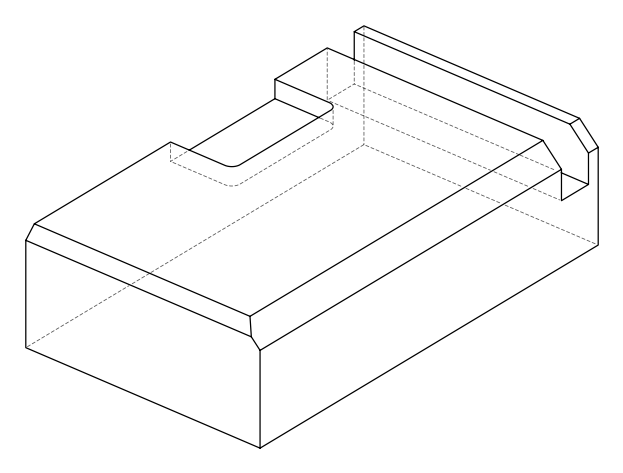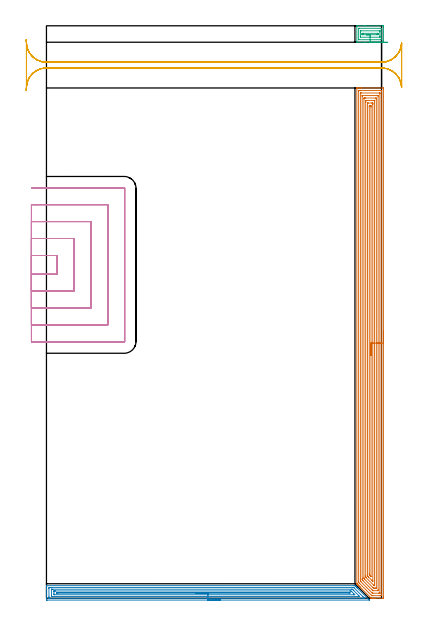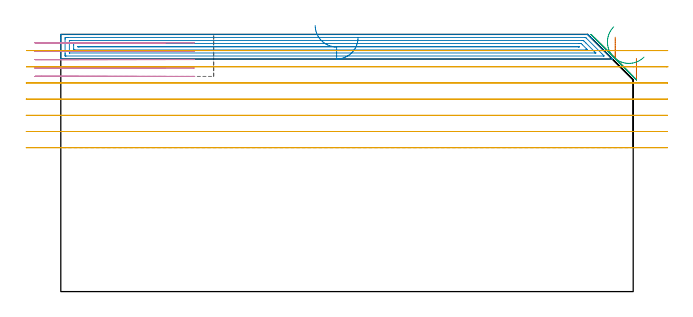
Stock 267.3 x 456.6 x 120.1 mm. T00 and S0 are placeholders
(PLAN: 5 operations, 2 tool changes, 61.1 min)
(1 AREA_MILL | FG_CHAMFER_SURFACE | UGT0205_001 | 26.15 min | 93262 mm3)
(2 AREA_MILL_1 | FG_CHAMFER_SURFACE_1 | UGT0205_001 | 10.24 min | 16525 mm3)
(3 AREA_MILL_2 | FG_CHAMFER_SURFACE_2 | UGT0205_001 | 1.15 min | 4740 mm3)
(4 MILL_SLOT | SLOT_PARTIAL_RECTANGULAR | UGT0201_100 | Follow Part, ap 4.5, ae 75% | 14.04 min | 196613 mm3)
(5 MILL_RECTANGULAR_SLOT | SLOT_RECTANGULAR | UGT0201_004 | Follow Part, ap 8, ae 75% | 9.54 min | 512528 mm3)
(TOOL UGT0205_001 | Chamfer Mill 20 x 3 x 45 deg. | D20 FL50 Z2)
(TOOL UGT0201_100 | End Mill 18 mm | D18 FL22 Z2)
(TOOL UGT0201_004 | End Mill 32 mm | D32 FL53 Z6)
(OP 1 AREA_MILL)
G17 G21 G94 G90
T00 M6
G54
G17 G0 G90 X268.8 Y213.5 S1061 M3
G43 Z130.1 H0
Z108.9
G94 G1 Y213.462 Z108.029 F250.
Y213.348 Z107.164
Y213.159 Z106.312
Y212.897 Z105.48
Y212.563 Z104.674
Y212.16 Z103.9
Y211.692 Z103.164
Y211.16 Z102.472
Y210.571 Z101.829
Y209.928 Z101.24
Y209.236 Z100.709
Y208.5 Z100.24
Y207.726 Z99.837
Y206.92 Z99.503
Y206.088 Z99.241
Y205.237 Z99.052
Y204.372 Z98.938
Y203.5 Z98.9
Y1.053
X268.799 Y0.623 Z98.901
X268.795 Y0.165 Z98.903
X268.792 Y0.01 Z98.906
X268.342 Y0. Z99.355
X262.169 Z105.526
X261.635 Z106.062
X261.287 Z106.409
X260.753 Z106.943
X260.405 Z107.29
X259.429 Z108.27
X259.098 Y0.01 Z108.601
X259.082 Y0.024 Z108.617
X258.923 Y0.176 Z108.776
X258.895 Y0.205 Z108.805
X250.432 Y8.667 Z117.266
X250.263 Y8.835 Z117.432
X250.098 Y9.001 Z117.6
X249.985 Y9.114 Z117.713
X249.822 Y9.276 Z117.873
X249.663 Y9.436 Z118.035
X249.538 Y9.561 Z118.16
X249.381 Y9.717 Z118.314
X249.228 Y9.871 Z118.47
X249.091 Y10.008 Z118.606
X248.94 Y10.158 Z118.755
X248.792 Y10.306 Z118.905
X248.644 Y10.454 Z119.053
X248.499 Y10.599 Z119.197
X248.357 Y10.742 Z119.34
X248.198 Y10.901 Z119.5
X248.058 Y11.04 Z119.638
X247.922 Y11.177 Z119.776
X247.751 Y11.348 Z119.947
X247.612 Y11.493 Z120.085
X247.598 Y11.512 Z120.098
X247.6 Y11.784 Z120.1
Y406.824
X247.603 Y406.994 Z120.088
X247.607 Y407. Z120.084
X247.962 Z119.738
X248.243 Z119.456
X248.94 Z118.755
X250.17 Z117.527
X250.704 Z116.991
X251.319 Z116.377
X268.342 Z99.355
X268.612 Y406.997 Z99.086
X268.792 Y406.99 Z98.906
X268.799 Y406.807 Z98.899
X268.8 Y203.5 Z98.9
X267.386 Z100.314
X267.385 Y2.487 Z100.315
Y2.411 Z100.316
X267.379 Y2.012 Z100.321
X266.98 Y2.003 Z100.72
X266.578 Y2.001 Z101.122
X266.102 Y2. Z101.598
X259.726 Y2.001 Z107.974
X259.624 Y2.003 Z108.076
X259.574 Y2.007 Z108.126
X259.551 Y2.011 Z108.149
X259.523 Y2.035 Z108.177
X259.14 Y2.411 Z108.56
X249.822 Y11.728 Z117.878
X249.311 Y12.242 Z118.389
X249.137 Y12.424 Z118.563
X249.021 Y12.554 Z118.679
X249.014 Y13.136 Z118.686
X249.015 Y404.513 Z118.685
Y404.589
X249.021 Y404.988 Z118.679
X249.42 Y404.997 Z118.28
X249.822 Y404.999 Z117.878
X250.298 Y405. Z117.402
X266.578 Y404.999 Z101.122
X267.058 Y404.997 Z100.642
X267.281 Y404.99 Z100.419
X267.379 Y404.965 Z100.321
X267.384 Y404.666 Z100.316
X267.385 Y404.589 Z100.315
X267.386 Y203.5 Z100.314
X265.971 Z101.729
Y4.198
X265.97 Y4.059 Z101.73
X265.967 Y4.025 Z101.733
X265.965 Y4.014 Z101.735
X265.956 Y4.01 Z101.744
X265.889 Y4.003 Z101.811
X265.696 Y4.001 Z102.004
X265.01 Y4. Z102.69
X260.405 Y4.001 Z107.295
X260.209 Y4.005 Z107.491
X260.079 Y4.01 Z107.621
X259.993 Y4.018 Z107.707
X259.956 Y4.052 Z107.744
X259.803 Y4.198 Z107.897
X255.332 Y8.667 Z112.368
X250.864 Y13.136 Z116.836
X250.704 Y13.297 Z116.996
X250.525 Y13.482 Z117.175
X250.438 Y13.573 Z117.262
X250.434 Y13.751 Z117.266
X250.431 Y14.029 Z117.269
X250.429 Y14.308 Z117.271
Y402.802
X250.43 Y402.941 Z117.27
X250.433 Y402.975 Z117.267
X250.435 Y402.986 Z117.265
X250.444 Y402.99 Z117.256
X250.511 Y402.997 Z117.189
X250.704 Y402.999 Z116.996
X251.39 Y403. Z116.31
X265.501 Z102.199
X265.696 Y402.998 Z102.004
X265.892 Y402.994 Z101.808
X265.947 Y402.99 Z101.753
X265.965 Y402.984 Z101.735
X265.967 Y402.968 Z101.733
X265.97 Y402.895 Z101.73
X265.971 Y402.802 Z101.729
Y402.523
Y203.5
X264.557 Z103.143
Y6.879
X264.555 Y6.249 Z103.145
X264.551 Y6.036 Z103.149
X264.549 Y6.01 Z103.151
X264.528 Y6.007 Z103.172
X264.475 Y6.003 Z103.225
X264.366 Y6.001 Z103.334
X260.839 Z106.861
X260.622 Y6.003 Z107.078
X260.513 Y6.007 Z107.187
X260.461 Y6.01 Z107.239
X260.405 Y6.055 Z107.295
X259.569 Y6.879 Z108.131
X259.523 Y6.926 Z108.177
X252.468 Y13.982 Z115.232
X252.422 Y14.029 Z115.278
X251.85 Y14.655 Z115.85
X251.847 Y14.923 Z115.853
X251.843 Y15.555 Z115.857
Y400.121
X251.845 Y400.751 Z115.855
X251.849 Y400.964 Z115.851
X251.851 Y400.99 Z115.849
X251.871 Y400.993 Z115.829
X251.925 Y400.997 Z115.775
X252.034 Y400.999 Z115.666
X264.368 Z103.332
X264.473 Y400.997 Z103.227
X264.526 Y400.994 Z103.174
X264.547 Y400.991 Z103.153
X264.55 Y400.977 Z103.15
X264.553 Y400.866 Z103.147
X264.557 Y400.382 Z103.143
Y203.5
X263.143 Z104.557
Y8.573
X263.141 Y8.479 Z104.559
X263.136 Y8.292 Z104.564
X263.126 Y8.01 Z104.574
X263.051 Y8.007 Z104.649
X262.825 Y8.002 Z104.875
X262.169 Y8. Z105.531
X261.945 Z105.755
X261.287 Y8.001 Z106.413
X261.06 Y8.003 Z106.64
X260.901 Y8.01 Z106.799
X260.575 Y8.327 Z107.125
X260.405 Y8.494 Z107.295
X253.975 Y14.923 Z113.725
X253.349 Y15.556 Z114.351
X253.288 Y15.622 Z114.412
X253.264 Y15.664 Z114.436
X253.261 Y15.723 Z114.439
X253.258 Y15.817 Z114.442
X253.257 Y15.91 Z114.443
Y16.71
Y398.427
X253.259 Y398.521 Z114.441
X253.264 Y398.708 Z114.436
X253.274 Y398.99 Z114.426
X253.349 Y398.993 Z114.351
X253.575 Y398.998 Z114.125
X254.231 Y399. Z113.469
X254.455 Z113.245
X262.394 Y398.999 Z105.306
X263.051 Y398.99 Z104.649
X263.136 Y398.981 Z104.564
X263.143 Y398.333 Z104.557
Y203.5
X261.729 Z105.971
Y11.348
X261.728 Y10.901 Z105.972
X261.725 Y10.454 Z105.975
X261.722 Y10.013 Z105.978
X261.511 Y10.009 Z106.189
X261.399 Y10.01 Z106.301
X261.344 Y10.015 Z106.356
X261.287 Y10.069 Z106.413
X260.894 Y10.454 Z106.806
X254.877 Y16.472 Z112.823
X254.759 Y16.594 Z112.941
X254.701 Y16.657 Z112.999
X254.678 Y16.686 Z113.022
X254.677 Y16.71 Z113.023
X254.673 Y17.157 Z113.027
X254.671 Y17.604 Z113.029
Y18.052
Y395.652
X254.672 Y396.099 Z113.028
X254.675 Y396.546 Z113.025
X254.678 Y396.987 Z113.022
X255.113 Y396.993 Z112.587
X255.548 Y396.999 Z112.152
X261.287 Y397. Z106.413
X261.722 Y396.999 Z105.978
X261.726 Y396.995 Z105.974
X261.727 Y396.993 Z105.973
X261.728 Y396.546 Z105.972
X261.729 Y396.098 Z105.971
Y203.5
X260.315 Z107.385
X260.314 Y14.029 Z107.386
X260.312 Y13.693 Z107.388
X260.309 Y13.526 Z107.391
X260.308 Y13.502 Z107.392
X260.281 Y13.524 Z107.419
X260.23 Y13.572 Z107.47
X259.768 Y14.029 Z107.932
X259.523 Y14.274 Z108.177
X257.086 Y16.71 Z110.614
X256.877 Y16.92 Z110.823
X256.198 Y17.604 Z111.502
X256.1 Y17.709 Z111.6
X256.092 Y17.806 Z111.608
X256.089 Y18.006 Z111.611
X256.086 Y18.406 Z111.614
Y394.758
X256.087 Y394.959 Z111.613
X256.089 Y394.982 Z111.611
X256.091 Y394.987 Z111.609
X256.114 Y394.99 Z111.586
X256.241 Y394.997 Z111.459
X256.4 Y394.999 Z111.3
X256.639 Y395. Z111.061
X259.284 Z108.416
X260.167 Z107.533
X260.257 Y394.997 Z107.443
X260.284 Y394.995 Z107.416
X260.307 Y394.991 Z107.393
X260.309 Y394.95 Z107.391
X260.313 Y394.851 Z107.387
X260.314 Y394.758 Z107.386
X260.315 Y393.956 Z107.385
Y203.5
X258.9 Z108.8
Y17.418
X258.898 Y17.389 Z108.802
X258.895 Y17.371 Z108.805
X258.862 Y17.396 Z108.838
X258.642 Y17.604 Z109.058
X257.759 Y18.487 Z109.941
X257.749 Y18.498 Z109.951
X257.507 Y18.754 Z110.193
X257.501 Y19.392 Z110.199
X257.5 Y19.654 Z110.2
Y392.077
X257.501 Y392.339 Z110.199
X257.507 Y392.971 Z110.193
X257.732 Y392.998 Z109.968
X257.759 Y392.999 Z109.941
X258.613 Z109.087
X258.641 Y392.997 Z109.059
X258.893 Y392.971 Z108.807
X258.897 Y392.711 Z108.803
X258.9 Y392.077 Z108.8
Y391.814
Y203.5
Y202.628 Z108.838
Y201.764 Z108.951
Y200.912 Z109.14
Y200.08 Z109.403
Y199.274 Z109.736
Y198.5 Z110.139
Y197.764 Z110.608
Y197.072 Z111.139
Y196.429 Z111.728
Y195.84 Z112.372
Y195.309 Z113.064
Y194.84 Z113.8
Y194.437 Z114.573
Y194.103 Z115.379
Y193.841 Z116.211
Y193.652 Z117.063
Y193.538 Z117.928
Y193.5 Z118.8
G0 Z130.1
M5
M2
(OP 2 AREA_MILL_1)
G17 G21 G94 G90
T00 M6
G54
G17 G0 G90 X138.8 Y-1.5 S1061 M3
G43 Z130.1 H0
Z118.6
G94 G1 X138.762 Z117.728 F250.
X138.648 Z116.864
X138.459 Z116.012
X138.197 Z115.18
X137.863 Z114.374
X137.46 Z113.6
X136.991 Z112.864
X136.46 Z112.172
X135.871 Z111.529
X135.228 Z110.94
X134.536 Z110.408
X133.8 Z109.94
X133.026 Z109.537
X132.22 Z109.203
X131.388 Z108.941
X130.536 Z108.752
X129.672 Z108.638
X128.8 Z108.6
X0.617
X0.183 Y-1.495 Z108.603
X0.01 Y-1.492 Z108.606
X0. Y-1.315 Z108.783
Y6.896 Z116.99
Y7.442 Z117.539
Y7.778 Z117.874
Y8.324 Z118.42
Y8.66 Z118.755
Y9.652 Z119.751
X0.01 Y9.973 Z120.064
X0.048 Y9.995 Z120.088
X0.061 Y9.996 Z120.09
X0.17 Y10. Z120.1
X245.371
X246.095 Y10.003 Z120.096
X246.101 Y9.999 Z120.094
X246.119 Y9.983 Z120.078
X246.264 Y9.837 Z119.935
X246.412 Y9.689 Z119.787
X246.561 Y9.542 Z119.637
X246.711 Y9.39 Z119.488
X246.847 Y9.254 Z119.351
X247.002 Y9.101 Z119.196
X247.486 Y8.614 Z118.714
X247.753 Y8.348 Z118.446
X247.883 Y8.219 Z118.315
X248.248 Y7.852 Z117.952
X257.143 Y-1.042 Z109.055
X257.582 Y-1.483 Z108.617
X257.591 Y-1.493 Z108.607
X257.588 Y-1.496 Z108.603
X257.579 Y-1.5 Z108.6
X128.8
Y-0.086 Z110.014
X2.403 Y-0.085 Z110.015
X2.327
X2.03 Y-0.079 Z110.021
X2.01 Y0.018 Z110.118
X2.003 Y0.235 Z110.335
X2.001 Y0.722 Z110.822
X2. Y1.12 Z111.22
X2.001 Y7.778 Z117.878
X2.003 Y8.173 Z118.273
X2.01 Y8.567 Z118.667
X2.403 Y8.582 Z118.682
X2.48 Y8.584 Z118.684
X3.297 Y8.586 Z118.686
X3.371
X244.553 Y8.585 Z118.685
X244.961 Y8.58 Z118.68
X245.059 Y8.579 Z118.679
X245.196 Y8.448 Z118.548
X245.371 Y8.278 Z118.378
X252.517 Y1.134 Z111.234
X252.927 Y0.722 Z110.822
X253.41 Y0.237 Z110.337
X253.624 Y0.015 Z110.115
X253.7 Y-0.079 Z110.021
X253.41 Y-0.084 Z110.016
X253.334 Y-0.085 Z110.015
X128.8 Y-0.086 Z110.014
Y1.328 Z111.428
X4.19 Y1.329 Z111.429
X4.097 Y1.331 Z111.431
X4.024 Y1.334 Z111.434
X4.01 Y1.336 Z111.436
X4.006 Y1.364 Z111.464
X4.003 Y1.417 Z111.517
X4.001 Y1.604 Z111.704
X4. Y1.792 Z111.892
X4.001 Y7.082 Z117.182
X4.007 Y7.145 Z117.245
X4.01 Y7.163 Z117.263
X4.018 Y7.166 Z117.266
X4.05 Y7.168 Z117.268
X4.19 Y7.17 Z117.27
X4.804 Y7.171 Z117.271
X5.083 Y7.172 Z117.272
X243.306 Y7.171 Z117.271
X243.584 Y7.168 Z117.268
X243.863 Y7.164 Z117.264
X244.032 Y7.157 Z117.257
X244.121 Y7.072 Z117.172
X244.303 Y6.896 Z116.996
X244.477 Y6.723 Z116.823
X245.187 Y6.014 Z116.114
X248.944 Y2.257 Z112.357
X249.594 Y1.604 Z111.704
X249.837 Y1.356 Z111.456
X249.847 Y1.335 Z111.435
X249.837 Y1.334 Z111.434
X249.222 Y1.329 Z111.429
X128.8 Y1.328 Z111.428
Y2.743 Z112.843
X6.609
X6.128 Y2.748 Z112.848
X6.021 Y2.749 Z112.849
X6.01 Y2.936 Z113.036
X6. Y3.345 Z113.445
Y3.368 Z113.468
Y5.109 Z115.209
Y5.561 Z115.661
X6.002 Y5.669 Z115.769
X6.006 Y5.722 Z115.822
X6.009 Y5.744 Z115.844
X6.028 Y5.75 Z115.85
X6.24 Y5.754 Z115.854
X6.87 Y5.757 Z115.857
X7.13
X242.058
X242.691 Y5.753 Z115.853
X242.958 Y5.75 Z115.85
X243.584 Y5.166 Z115.266
X245.383 Y3.368 Z113.468
X245.997 Y2.75 Z112.85
X245.371 Y2.745 Z112.845
X245.11 Y2.743 Z112.843
X128.8
Y4.157 Z114.257
X8.562
X8.373 Y4.159 Z114.259
X8.01 Y4.164 Z114.264
X8.009 Y4.25 Z114.35
X8.01 Y4.324 Z114.424
X8.279 Y4.336 Z114.436
X8.468 Y4.341 Z114.441
X8.562 Y4.343 Z114.443
X241.704
X241.798 Y4.342 Z114.442
X241.891 Y4.339 Z114.439
X241.95 Y4.336 Z114.436
X241.982 Y4.309 Z114.409
X242.044 Y4.25 Z114.35
X242.118 Y4.173 Z114.273
X241.986 Y4.164 Z114.264
X241.89 Y4.159 Z114.259
X241.798 Y4.158 Z114.258
X128.8 Y4.157 Z114.257
X127.928 Z114.295
X127.063 Z114.409
X126.212 Z114.598
X125.38 Z114.86
X124.574 Z115.194
X123.8 Z115.597
X123.064 Z116.065
X122.372 Z116.596
X121.729 Z117.186
X121.139 Z117.829
X120.608 Z118.521
X120.14 Z119.257
X119.737 Z120.031
X119.403 Z120.837
X119.141 Z121.669
X118.952 Z122.52
X118.838 Z123.385
X118.8 Z124.257
G0 Z130.1
M5
M2
(OP 3 AREA_MILL_2)
G17 G21 G94 G90
T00 M6
G54
G17 G0 G90 X272.342 Y443.5 S1061 M3
G43 Z130.1 H0
Z109.495
G94 G1 X271.699 Z108.905 F250.
X271.007 Z108.374
X270.271 Z107.906
X269.497 Z107.503
X268.691 Z107.169
X267.859 Z106.907
X267.008 Z106.718
X266.143 Z106.604
X265.271 Z106.566
X264.4 Z106.604
X263.535 Z106.718
X262.683 Z106.907
X261.851 Z107.169
X261.045 Z107.503
X260.271 Z107.906
X259.535 Z108.374
X258.843 Z108.905
X258.2 Z109.495
X254.231 Z113.462
X253.42 Z114.279
X248.021 Z119.679
X247.607 Y443.51 Z120.093
X247.6 Y443.904 Z120.1
Y456.196
X247.607 Y456.59 Z120.093
X248.021 Y456.6 Z119.679
X253.42 Z114.28
X254.231 Z113.462
X268.342 Z99.353
X268.745 Y456.598 Z98.949
X268.79 Y456.594 Z98.905
X268.797 Y456.196 Z98.903
X268.8 Y455.74 Z98.9
Y444.326
X268.797 Y443.904 Z98.903
X268.79 Y443.506 Z98.905
X268.342 Y443.5 Z99.353
X258.2 Z109.495
Y443.502
X258.202 Y443.904 Z109.498
X258.2 Y445.5 Z109.5
X249.1 Z118.6
X249.051 Y445.501 Z118.649
X249.042 Y445.503 Z118.658
X249.021 Y445.513 Z118.679
X249.016 Y445.584 Z118.684
X249.015 Y445.66 Z118.685
Y454.44
X249.018 Y454.54 Z118.682
X249.021 Y454.581 Z118.679
X249.18 Y454.59 Z118.52
X249.501 Y454.598 Z118.199
X249.661 Y454.6 Z118.039
X267.3 Z100.4
X267.349 Y454.599 Z100.351
X267.358 Y454.597 Z100.342
X267.379 Y454.587 Z100.321
X267.384 Y454.516 Z100.316
X267.385 Y454.44 Z100.315
Y445.66
X267.382 Y445.56 Z100.318
X267.379 Y445.519 Z100.321
X267.22 Y445.51 Z100.48
X266.899 Y445.502 Z100.801
X266.739 Y445.5 Z100.961
X258.2 Z109.5
Y447.5
X250.619 Z117.081
X250.502 Y447.505 Z117.198
X250.446 Y447.51 Z117.254
X250.435 Y447.519 Z117.265
X250.432 Y447.531 Z117.268
X250.43 Y447.571 Z117.27
X250.429 Y447.69 Z117.271
X250.428 Y448.294 Z117.272
Y451.806
X250.429 Y452.08 Z117.271
X250.43 Y452.354 Z117.27
X250.434 Y452.536 Z117.266
X250.437 Y452.591 Z117.263
X250.455 Y452.594 Z117.245
X250.504 Y452.597 Z117.196
X250.704 Y452.6 Z116.996
X250.788 Z116.912
X265.781 Z101.919
X265.898 Y452.595 Z101.802
X265.954 Y452.59 Z101.746
X265.965 Y452.581 Z101.735
X265.968 Y452.569 Z101.732
X265.97 Y452.529 Z101.73
X265.971 Y452.41 Z101.729
X265.972 Y451.806 Z101.728
Y448.294
X265.971 Y448.02 Z101.729
X265.97 Y447.746 Z101.73
X265.966 Y447.564 Z101.734
X265.963 Y447.509 Z101.737
X265.945 Y447.506 Z101.755
X265.896 Y447.503 Z101.804
X265.696 Y447.5 Z102.004
X265.612 Z102.088
X258.2 Z109.5
Y449.5
X252.468 Y449.501 Z115.232
X252.135 Y449.503 Z115.565
X251.867 Y449.51 Z115.833
X251.849 Y449.521 Z115.851
X251.847 Y449.554 Z115.853
X251.845 Y449.634 Z115.855
X251.843 Y449.794 Z115.857
Y450.05
X251.845 Y450.361 Z115.855
X251.847 Y450.516 Z115.853
X251.85 Y450.585 Z115.85
X251.923 Y450.592 Z115.777
X252.468 Y450.598 Z115.232
X252.797 Y450.6 Z114.903
X263.932 Y450.599 Z103.768
X264.265 Y450.597 Z103.435
X264.533 Y450.59 Z103.167
X264.551 Y450.579 Z103.149
X264.553 Y450.546 Z103.147
X264.555 Y450.466 Z103.145
X264.557 Y450.306 Z103.143
Y450.05
X264.555 Y449.739 Z103.145
X264.553 Y449.584 Z103.147
X264.55 Y449.515 Z103.15
X264.477 Y449.508 Z103.223
X263.932 Y449.502 Z103.768
X263.603 Y449.5 Z104.097
X258.2 Z109.5
X257.611 Z110.143
X257.08 Z110.835
X256.611 Z111.571
X256.208 Z112.345
X255.874 Z113.151
X255.612 Z113.983
X255.423 Z114.835
X255.309 Z115.7
X255.271 Z116.571
X255.309 Z117.443
X255.423 Z118.308
X255.612 Z119.159
X255.874 Z119.991
X256.208 Z120.797
X256.611 Z121.571
X257.08 Z122.307
X257.611 Z122.999
X258.2 Z123.642
G0 Z130.1
M5
M2
(OP 4 MILL_SLOT)
G17 G21 G94 G90
T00 M6
G54
G17 G0 G90 X-12. Y258.4 S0 M3
G43 Z130.1 H0
Z116.18
G94 G1 X-9. F250.
X8.4 F500.
Y273.4
X-9.
X-12. F250.
Y244.9
X-9.
X21.9 F500.
Y286.9
X-9.
X-12. F250.
Y231.4
X-9.
X35.4 F500.
Y300.4
X-9.
X-12. F250.
Y217.9
X-9.
X48.9 F500.
Y313.9
X-9.
X-12. F250.
Y204.4
X-9.
X62. F500.
G3 X62.4 Y204.8 R0.4
G1 Y327.
G3 X62. Y327.4 R0.4
G1 X-9.
X-12. F250.
G0 Y258.4 Z112.26
G1 X-9.
X8.4 F500.
Y273.4
X-9.
X-12. F250.
Y244.9
X-9.
X21.9 F500.
Y286.9
X-9.
X-12. F250.
Y231.4
X-9.
X35.4 F500.
Y300.4
X-9.
X-12. F250.
Y217.9
X-9.
X48.9 F500.
Y313.9
X-9.
X-12. F250.
Y204.4
X-9.
X62. F500.
G3 X62.4 Y204.8 R0.4
G1 Y327.
G3 X62. Y327.4 R0.4
G1 X-9.
X-12. F250.
G0 Y258.4 Z108.34
G1 X-9.
X8.4 F500.
Y273.4
X-9.
X-12. F250.
Y244.9
X-9.
X21.9 F500.
Y286.9
X-9.
X-12. F250.
Y231.4
X-9.
X35.4 F500.
Y300.4
X-9.
X-12. F250.
Y217.9
X-9.
X48.9 F500.
Y313.9
X-9.
X-12. F250.
Y204.4
X-9.
X62. F500.
G3 X62.4 Y204.8 R0.4
G1 Y327.
G3 X62. Y327.4 R0.4
G1 X-9.
X-12. F250.
G0 Y258.4 Z104.42
G1 X-9.
X8.4 F500.
Y273.4
X-9.
X-12. F250.
Y244.9
X-9.
X21.9 F500.
Y286.9
X-9.
X-12. F250.
Y231.4
X-9.
X35.4 F500.
Y300.4
X-9.
X-12. F250.
Y217.9
X-9.
X48.9 F500.
Y313.9
X-9.
X-12. F250.
Y204.4
X-9.
X62. F500.
G3 X62.4 Y204.8 R0.4
G1 Y327.
G3 X62. Y327.4 R0.4
G1 X-9.
X-12. F250.
G0 Y258.4 Z100.5
G1 X-9.
X8.4 F500.
Y273.4
X-9.
X-12. F250.
Y244.9
X-9.
X21.9 F500.
Y286.9
X-9.
X-12. F250.
Y231.4
X-9.
X35.4 F500.
Y300.4
X-9.
X-12. F250.
Y217.9
X-9.
X48.9 F500.
Y313.9
X-9.
X-12. F250.
Y204.4
X-9.
X62. F500.
G3 X62.4 Y204.8 R0.4
G1 Y327.
G3 X62. Y327.4 R0.4
G1 X-9.
X-12. F250.
G0 Z130.1
M5
M2
(OP 5 MILL_RECTANGULAR_SLOT)
G17 G21 G94 G90
T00 M6
G54
G17 G0 G90 X283.429 Y441.299 S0 M3
G43 Z130.1 H0
Z112.543
G94 G1 X282.483 Y438.452 F250.
G2 X267.3 Y427.5 R16. F500.
G1 X0.
G2 X-15.97 Y442.521 R16.
G1 X-16.
Y407.979
X-15.97
G2 X0. Y423. R16.
G1 X267.3
G2 X282.483 Y412.048 R16.
G1 X283.429 Y409.201 F250.
G0 X283.555 Y442.619 Z104.986
G1 X282.843 Y439.705
G2 X267.3 Y427.5 R16. F500.
G1 X0.
G2 X-15.97 Y442.521 R16.
G1 X-16.
Y407.979
X-15.97
G2 X0. Y423. R16.
G1 X267.3
G2 X282.843 Y410.796 R16.
G1 X283.555 Y407.881 F250.
G0 Z130.1
X-16.154 Y404.985
Z97.429
G1 X-15.97 Y407.979
G2 X0. Y423. R16. F500.
G1 X267.3
G2 X283.29 Y407.566 R16.
G1 X283.3
Y442.934
X283.29
G2 X267.3 Y427.5 R16.
G1 X0.
G2 X-15.97 Y442.521 R16.
G1 X-16.154 Y445.515 F250.
G0 Y404.985 Z89.871
G1 X-15.97 Y407.979
G2 X0. Y423. R16. F500.
G1 X267.3
G2 X283.29 Y407.566 R16.
G1 X283.3
Y442.934
X283.29
G2 X267.3 Y427.5 R16.
G1 X0.
G2 X-15.97 Y442.521 R16.
G1 X-16.154 Y445.515 F250.
G0 Y404.985 Z82.314
G1 X-15.97 Y407.979
G2 X0. Y423. R16. F500.
G1 X267.3
G2 X283.29 Y407.566 R16.
G1 X283.3
Y442.934
X283.29
G2 X267.3 Y427.5 R16.
G1 X0.
G2 X-15.97 Y442.521 R16.
G1 X-16.154 Y445.515 F250.
G0 Y404.985 Z74.757
G1 X-15.97 Y407.979
G2 X0. Y423. R16. F500.
G1 X267.3
G2 X283.29 Y407.566 R16.
G1 X283.3
Y442.934
X283.29
G2 X267.3 Y427.5 R16.
G1 X0.
G2 X-15.97 Y442.521 R16.
G1 X-16.154 Y445.515 F250.
G0 Y404.985 Z67.2
G1 X-15.97 Y407.979
G2 X0. Y423. R16. F500.
G1 X267.3
G2 X283.29 Y407.566 R16.
G1 X283.3
Y442.934
X283.29
G2 X267.3 Y427.5 R16.
G1 X0.
G2 X-15.97 Y442.521 R16.
G1 X-16.154 Y445.515 F250.
G0 Z130.1
M5
M2
